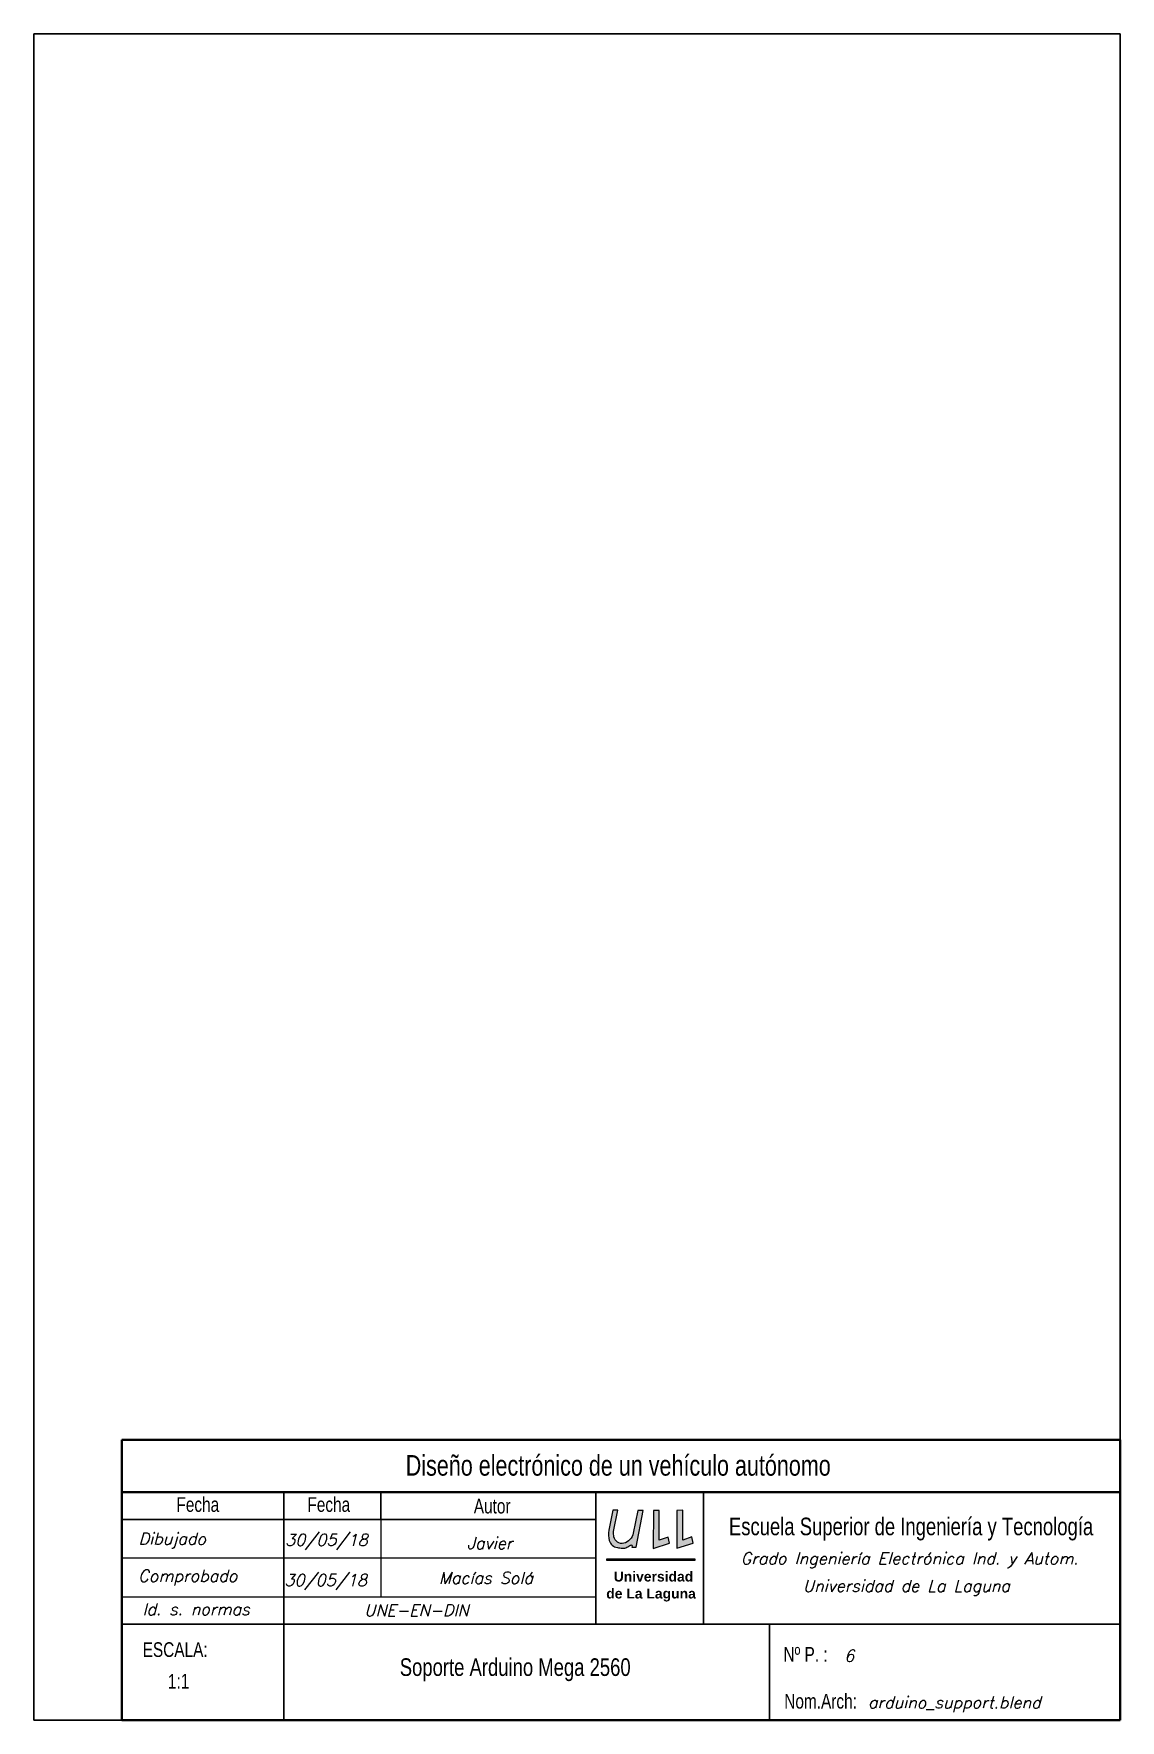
# Paper-space layout 'Layout1' of a CAD drawing. Header units: millimetres. Extents: x 19 to 204, y 4 to 291.
import ezdxf
from ezdxf.enums import TextEntityAlignment as Align

# ---------------------------------------------------------------- set-up
doc = ezdxf.new("R2010")
doc.units = ezdxf.units.MM
doc.linetypes.add('Continuo', pattern=[0])
doc.layers.get('0').update_dxf_attribs({"linetype": 'Continuo'})
for name, color, linetype, lineweight in [('caj 25', 4, 'Continuo', 25), ('caj 35', 3, 'Continuo', 35), ('caj 50', 7, 'Continuo', 50), ('txt25', 6, 'Continuo', 25), ('txt35', 3, 'Continuo', 35), ('txt50', 7, 'Continuo', 50)]:
    doc.layers.add(name, color=color, linetype=linetype, lineweight=lineweight)
doc.layers.add('FRAME 070', color=5, linetype='Continuo')
doc.styles.add('Estilo1', font='')
doc.styles.add('RomanS', font='romans.shx')
doc.styles.add('STYLE1', font='arial.ttf', dxfattribs={"width": 0.75})
doc.styles.get('Estilo1').set_extended_font_data('Antique Olive Compact', bold=True)

psp = doc.layouts.get("Layout1")

# ---------------------------------------------------------------- hatches: boundary and pattern name
h = psp.add_hatch(color=256)
h.paths.add_polyline_path([(122.94, 39.9), (122.03, 39.9), (121.23, 36.04, -0.281386), (119.6, 34.3, -0.236995), (118.52, 34.51, -0.16489), (117.94, 35.39, -0.099919), (117.89, 36.3), (118.62, 39.91), (117.75, 39.91), (117.08, 36.51, 0.114271), (117.14, 34.77, 0.306507), (118.52, 33.57, 0.008306), (119.41, 33.47, 0.143834), (120.12, 33.62, 0.006924), (120.83, 34, -0.612645), (121.02, 33.87), (121, 33.62), (121.74, 33.64)])
h.paths.add_polyline_path([(124.63, 33.44), (127.39, 34.34), (127.19, 35.37), (125.66, 34.83), (125.66, 39.9), (124.65, 39.87)])
h.paths.add_polyline_path([(128.66, 33.45), (131.42, 34.35), (131.22, 35.38), (129.69, 34.83), (129.68, 39.91), (128.67, 39.87)])

# ---------------------------------------------------------------- linework, layer by layer
for p, q in [((78.26, 38.35), (78.26, 31.75)), ((78.26, 31.75), (78.26, 25.16))]:
    psp.add_line(p, q)
for points in [[(19.15, 291.18), (204.15, 291.18), (204.15, 4.18), (19.15, 4.18)], [(124.65, 39.87), (124.63, 33.44), (127.39, 34.34), (127.19, 35.37), (125.66, 34.83), (125.66, 39.9)], [(128.67, 39.87), (128.66, 33.45), (131.42, 34.35), (131.22, 35.38), (129.69, 34.83), (129.68, 39.91)], [(116.72, 31.67), (131.71, 31.67), (131.71, 31.4), (116.72, 31.4)]]:
    psp.add_lwpolyline(points, close=True)
psp.add_lwpolyline([(117.75, 39.91), (117.08, 36.51, 0.114271), (117.14, 34.77, 0.306507), (118.52, 33.57, 0.008306), (119.41, 33.47, 0.143834), (120.12, 33.62, 0.006924), (120.83, 34, -0.612645), (121.02, 33.87), (121, 33.62), (121.74, 33.64), (122.94, 39.9), (122.03, 39.9), (121.23, 36.04, -0.281386), (119.6, 34.3, -0.236995), (118.52, 34.51, -0.16489), (117.94, 35.39, -0.099919), (117.89, 36.3), (118.62, 39.91)], format="xyb", close=True)
at = {"layer": 'caj 25', "color": 0}
for p, q in [((114.83, 31.75), (34.15, 31.75)), ((114.83, 25.16), (34.15, 25.16))]:
    psp.add_line(p, q, dxfattribs=at)
at = {"layer": 'caj 35', "color": 0}
for p, q in [((61.72, 4.18), (61.72, 43)), ((78.26, 38.35), (78.26, 43)), ((114.83, 20.56), (114.83, 43)), ((133.2, 20.56), (133.2, 43)), ((114.83, 38.35), (34.15, 38.35)), ((34.15, 20.56), (204.15, 20.56)), ((144.42, 4.18), (144.42, 20.56))]:
    psp.add_line(p, q, dxfattribs=at)
at = {"layer": 'caj 50', "color": 0}
for p, q in [((34.15, 51.92), (204.15, 51.92)), ((34.15, 4.18), (34.15, 51.92)), ((204.15, 51.92), (204.15, 4.18)), ((34.15, 43), (204.15, 43)), ((34.15, 4.18), (204.15, 4.18))]:
    psp.add_line(p, q, dxfattribs=at)
at = {"layer": 'FRAME 070'}
for p, q in [((19.15, 291.18), (19.15, 4.18)), ((204.15, 291.18), (19.15, 291.18)), ((204.15, 4.18), (204.15, 291.18)), ((19.15, 4.18), (204.15, 4.18))]:
    psp.add_line(p, q, dxfattribs=at)

# ---------------------------------------------------------------- texts
at = {"char_height": 1.6934, "width": 15.0486, "attachment_point": 1, "style": 'Estilo1'}
for s, insert in [('{\\fArial|b1|i0|c0|p34;Universidad}', (117.9, 29.49)), ('{\\fArial|b1|i0|c0|p34;de La Laguna}', (116.63, 26.6))]:
    psp.add_mtext(s, dxfattribs=dict(at, insert=insert))
at = {"layer": 'txt25', "color": 0, "style": 'STYLE1', "width": 0.75}
for s, p in [('Fecha', (43.45, 39.65)), ('Fecha', (65.75, 39.65)), ('Autor', (94.08, 39.38))]:
    psp.add_text(s, height=2.5, dxfattribs=at).set_placement(p)
psp.add_text('Escuela Superior de Ingeniería y Tecnología', height=3, dxfattribs=at).set_placement((168.53, 35.67), align=Align.CENTER)
at = {"layer": 'txt25', "color": 0, "style": 'RomanS', "oblique": 15}
for s, p in [('Dibujado', (37, 34.08)), ('30/05/18', (61.96, 33.88)), ('Javier', (92.91, 33.32)), ('Comprobado', (36.94, 27.76)), ('30/05/18', (61.83, 27.03)), ('Macías Solá', (88.12, 27.41)), ('Id. s. normas', (37.66, 22.08)), ('6', (157.14, 14.16)), ('arduino_support.blend', (161.18, 6.22))]:
    psp.add_text(s, height=2, dxfattribs=at).set_placement(p)
for s, p in [('Grado Ingeniería Electrónica Ind. y Autom.', (168.28, 30.73)), ('Universidad de La Laguna', (167.73, 26.05)), ('UNE-EN-DIN', (84.3, 21.91))]:
    psp.add_text(s, height=2, dxfattribs=at).set_placement(p, align=Align.CENTER)
at = {"layer": 'txt35', "color": 0, "style": 'STYLE1', "width": 0.75}
psp.add_text('Diseño electrónico de un vehículo autónomo', height=3.5, dxfattribs=at).set_placement((118.67, 45.81), align=Align.CENTER)
for s, p in [('ESCALA:', (37.7, 14.96)), ('Nº P. :', (146.81, 14.15)), ('1:1', (42, 9.58)), ('Nom.Arch:', (146.94, 6.18))]:
    psp.add_text(s, height=2.5, dxfattribs=at).set_placement(p)
at = {"layer": 'txt50', "color": 0, "style": 'STYLE1', "width": 0.75}
psp.add_text('Soporte Arduino Mega 2560', height=3, dxfattribs=at).set_placement((101.13, 11.73), align=Align.CENTER)

doc.saveas('drawing.dxf')
